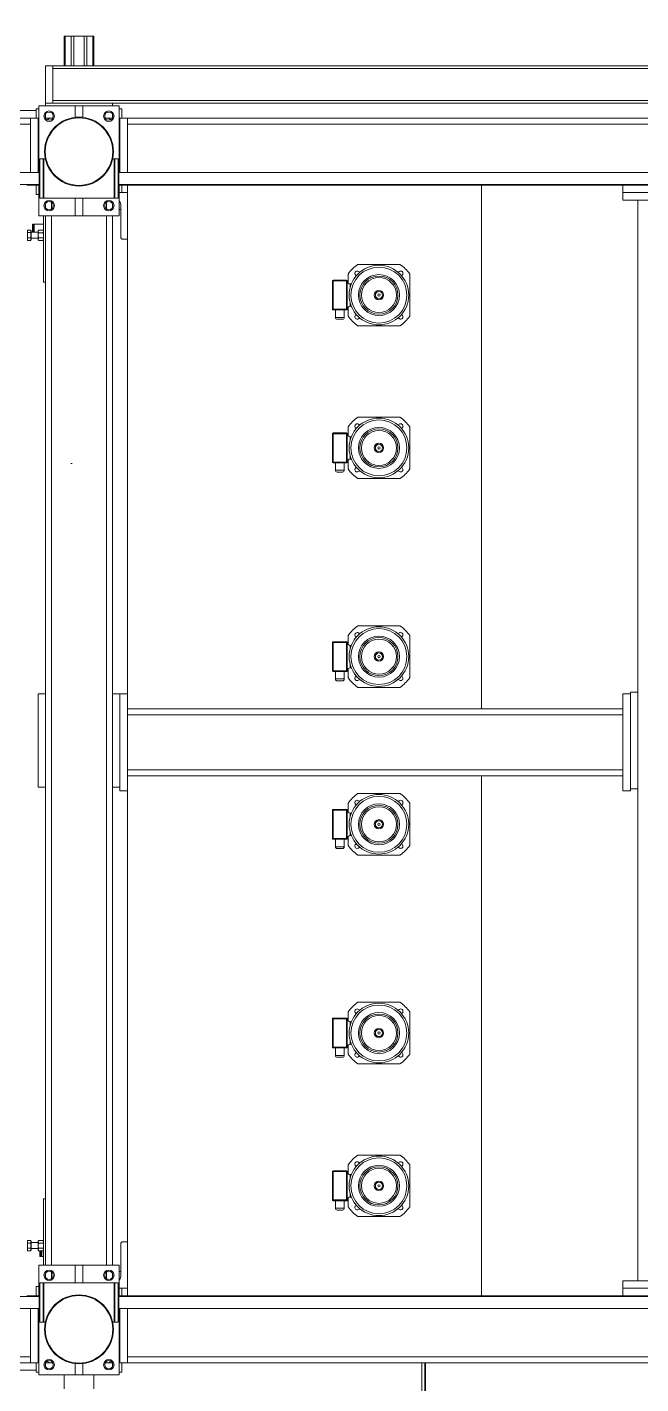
# Model space of a CAD drawing. Header units: centimetres. Extents: x 405464 to 563355, y 50011 to 66875.
# Drawn here: x 509626.3 to 509791.1, y 53513.4 to 53877.5 of the extents above; entities that cross this region are included whole.
import ezdxf

# ---------------------------------------------------------------- set-up
doc = ezdxf.new("R2010")
doc.units = ezdxf.units.CM
doc.linetypes.add('DASHDOT', pattern=[25.4, 12.7, -6.35, 0, -6.35])
doc.layers.get('0').update_dxf_attribs({"lineweight": 9})
for name, color, linetype, lineweight in [('0-KRCN-MİMARİ-220526', 8, 'Continuous', 9), ('A_Aks', 30, 'DASHDOT', 9), ('TF_Mobilya', 142, 'Continuous', 9)]:
    doc.layers.add(name, color=color, linetype=linetype, lineweight=lineweight)

# ---------------------------------------------------------------- blocks, each defined once
blk = doc.blocks.new('a_aks')
at = {"layer": 'A_Aks', "color": 8, "ltscale": 200}
blk.add_line((5280, 5308.05), (5280, -831.11), dxfattribs=at)
blk = doc.blocks.new('mimari_yeni_durum')
at = {"layer": 'A_Aks', "color": 8}
blk.add_blockref('a_aks', (0, 0), dxfattribs=at)
blk = doc.blocks.new('kombine_altyapı')
at = {"color": 8, "linetype": 'Continuous', "lineweight": 15}
for p, q in [((5278.03, 1604.7), (5278.03, 1612.7)), ((5278.26, 1612.7), (5278.03, 1612.7)), ((5279.86, 1612.7), (5278.26, 1612.7)), ((5278.26, 1604.7), (5278.26, 1612.7)), ((5279.86, 1604.7), (5279.86, 1612.7)), ((5280.65, 1612.7), (5279.86, 1612.7)), ((5283.35, 1612.7), (5280.65, 1612.7)), ((5280.65, 1604.7), (5280.65, 1612.7)), ((5284.14, 1612.7), (5283.35, 1612.7)), ((5283.35, 1604.7), (5283.35, 1612.7)), ((5284.14, 1604.7), (5284.14, 1612.7)), ((5285.74, 1612.7), (5284.14, 1612.7)), ((5285.97, 1612.7), (5285.74, 1612.7)), ((5285.74, 1604.7), (5285.74, 1612.7)), ((5285.97, 1604.7), (5285.97, 1612.7)), ((5273, 1594.7), (5273, 1604.7)), ((5273, 1604.7), (5275, 1604.7)), ((5275, 1604.7), (5734, 1604.7)), ((5275, 1594.7), (5275, 1604.7)), ((5275, 1603.98), (5734, 1603.98)), ((5275, 1595.42), (5275, 1603.98)), ((5273, 1593.95), (5273, 1594.7)), ((5291, 1594.7), (5273, 1594.7)), ((5275, 1595.42), (5734, 1595.42)), ((5291, 1594.7), (5718, 1594.7)), ((5291, 1593.95), (5291, 1594.7)), ((5265, 1592.7), (5270.5, 1592.7)), ((5270.5, 1590.7), (5270.5, 1593.2)), ((5270.5, 1593.2), (5271.25, 1593.2)), ((5271.25, 1593.95), (5271.25, 1576.1)), ((5281, 1593.95), (5271.25, 1593.95)), ((5273, 1591.66), (5273, 1590.74)), ((5281, 1593.95), (5283, 1593.95)), ((5281, 1590.9), (5281, 1593.95)), ((5283, 1590.9), (5283, 1593.95)), ((5292.75, 1593.95), (5283, 1593.95)), ((5291, 1591.66), (5291, 1590.74)), ((5292.75, 1576.1), (5292.75, 1593.95)), ((5292.75, 1593.2), (5293.5, 1593.2)), ((5293.5, 1593.2), (5293.5, 1590.7)), ((5013, 1590.7), (5269, 1590.7)), ((5013, 1589.1), (5269, 1589.1)), ((5271, 1590.7), (5269, 1590.7)), ((5269, 1590.7), (5269, 1576.1)), ((5271, 1590.7), (5271, 1576.1)), ((5271, 1590.7), (5271.25, 1590.7)), ((5274.6, 1590.7), (5273.02, 1590.7)), ((5274.98, 1590.7), (5274.6, 1590.7)), ((5289.4, 1590.7), (5289.02, 1590.7)), ((5290.98, 1590.7), (5289.4, 1590.7)), ((5293, 1590.7), (5292.75, 1590.7)), ((5293, 1590.7), (5295, 1590.7)), ((5293, 1590.7), (5293, 1576.1)), ((5295, 1590.7), (5507.7, 1590.7)), ((5295, 1590.7), (5295, 1576.1)), ((5295, 1589.1), (5507.7, 1589.1)), ((5271.45, 1579.8), (5271.35, 1579.7)), ((5271.35, 1569.3), (5271.35, 1579.7)), ((5272.4, 1579.8), (5271.45, 1579.8)), ((5271.45, 1579.8), (5271.45, 1569.2)), ((5272.6, 1579.8), (5272.4, 1579.6)), ((5272.4, 1569.2), (5272.4, 1579.8)), ((5272.95, 1579.8), (5272.6, 1579.8)), ((5272.6, 1579.8), (5272.6, 1569.2)), ((5291.4, 1579.8), (5291.05, 1579.8)), ((5291.6, 1579.6), (5291.4, 1579.8)), ((5291.4, 1569.2), (5291.4, 1579.8)), ((5292.55, 1579.8), (5291.6, 1579.8)), ((5291.6, 1569.2), (5291.6, 1579.8)), ((5292.65, 1579.7), (5292.55, 1579.8)), ((5292.55, 1569.2), (5292.55, 1579.8)), ((5292.65, 1579.7), (5292.65, 1569.3)), ((5271.35, 1576.1), (5233.9, 1576.1)), ((5233.9, 1572.9), (5271.35, 1572.9)), ((5268, 1572.7), (5269, 1572.7)), ((5269, 1572.9), (5269, 1572.7)), ((5271, 1572.7), (5269, 1572.7)), ((5270.5, 1570.2), (5270.5, 1572.7)), ((5271, 1572.9), (5271, 1572.7)), ((5271, 1572.7), (5271.25, 1572.7)), ((5271.25, 1572.9), (5271.25, 1564.45)), ((5481.7, 1576.1), (5292.65, 1576.1)), ((5292.65, 1572.9), (5481.7, 1572.9)), ((5292.75, 1564.45), (5292.75, 1572.9)), ((5293, 1572.7), (5292.75, 1572.7)), ((5293, 1572.9), (5293, 1572.7)), ((5293, 1572.7), (5295, 1572.7)), ((5293.5, 1572.7), (5293.5, 1570.7)), ((5295, 1572.9), (5295, 1572.7)), ((5295, 1572.7), (5428, 1572.7)), ((5295, 1570.7), (5295, 1572.7)), ((5390, 1572.7), (5390, 1432.2)), ((5428, 1572.7), (5454, 1572.7)), ((5428, 1570.7), (5428, 1572.7)), ((5271.25, 1570.2), (5270.5, 1570.2)), ((5271.35, 1569.3), (5271.45, 1569.2)), ((5271.45, 1569.2), (5272.4, 1569.2)), ((5272.4, 1569.4), (5272.6, 1569.2)), ((5272.6, 1569.2), (5281, 1569.2)), ((5283, 1569.2), (5281, 1569.2)), ((5281, 1564.45), (5281, 1569.2)), ((5283, 1569.2), (5291.4, 1569.2)), ((5283, 1564.45), (5283, 1569.2)), ((5291.4, 1569.2), (5291.6, 1569.4)), ((5291.6, 1569.2), (5292.55, 1569.2)), ((5292.55, 1569.2), (5292.65, 1569.3)), ((5292.75, 1570.7), (5295, 1570.7)), ((5295, 1570.7), (5295, 1558.2)), ((5428, 1570.7), (5454, 1570.7)), ((5428, 1570.7), (5428, 1568.7)), ((5273, 1567.66), (5273, 1566.74)), ((5274.6, 1568.12), (5274.6, 1566.28)), ((5289.4, 1568.12), (5289.4, 1566.28)), ((5291, 1567.66), (5291, 1566.74)), ((5292.75, 1566.2), (5293.2, 1566.2)), ((5293.2, 1558.8), (5293.2, 1567.5)), ((5428, 1568.7), (5454, 1568.7)), ((5432, 1568.7), (5432, 1436.7)), ((5269.55, 1562.2), (5269.5, 1562.15)), ((5269.5, 1562.15), (5269.5, 1560.05)), ((5269.83, 1562.2), (5269.55, 1562.2)), ((5269.55, 1562.2), (5269.55, 1560.05)), ((5269.83, 1562.2), (5269.83, 1560.05)), ((5270, 1562.1), (5269.83, 1562.1)), ((5272.5, 1562.2), (5270, 1562.2)), ((5270, 1562.2), (5270, 1560.05)), ((5271.25, 1564.45), (5281, 1564.45)), ((5272.5, 1564.45), (5272.5, 1546.7)), ((5273, 1564.45), (5273, 1282.95)), ((5274.6, 1564.45), (5274.6, 1282.95)), ((5281, 1564.45), (5283, 1564.45)), ((5283, 1564.45), (5292.75, 1564.45)), ((5289.4, 1564.45), (5289.4, 1282.95)), ((5291, 1564.45), (5291, 1436.2)), ((5268.22, 1560.61), (5268.16, 1560.43)), ((5268.16, 1560.43), (5268.16, 1560.28)), ((5268.16, 1560.28), (5268.16, 1559.27)), ((5268.16, 1558.23), (5268.16, 1559.27)), ((5268.16, 1558.23), (5268.16, 1558.07)), ((5269.1, 1560.62), (5268.22, 1560.62)), ((5269.1, 1559.95), (5268.22, 1559.95)), ((5269.1, 1558.58), (5268.22, 1558.58)), ((5269.1, 1560.62), (5269.1, 1560.39)), ((5269.18, 1560.37), (5269.1, 1560.45)), ((5269.1, 1560.17), (5269.1, 1559.95)), ((5269.1, 1559.95), (5269.1, 1559.49)), ((5269.1, 1559.04), (5269.1, 1558.58)), ((5269.1, 1558.58), (5269.1, 1558.35)), ((5269.1, 1558.05), (5269.18, 1558.13)), ((5269.1, 1558.12), (5269.1, 1557.88)), ((5269.18, 1558.28), (5269.18, 1560.37)), ((5271.02, 1560.05), (5269.18, 1560.05)), ((5269.18, 1558.45), (5271.02, 1558.45)), ((5269.18, 1558.13), (5269.18, 1558.28)), ((5271.15, 1560.64), (5271.02, 1560.41)), ((5271.02, 1560.41), (5271.02, 1558.09)), ((5271.02, 1558.09), (5271.15, 1557.86)), ((5272.37, 1560.64), (5271.15, 1560.64)), ((5272.37, 1559.94), (5271.15, 1559.94)), ((5272.37, 1558.56), (5271.15, 1558.56)), ((5272.5, 1560.41), (5272.37, 1560.64)), ((5272.37, 1557.86), (5272.5, 1558.09)), ((5295, 1558.2), (5293.8, 1558.2)), ((5295, 1436.2), (5295, 1558.2)), ((5268.16, 1558.07), (5268.22, 1557.89)), ((5268.22, 1557.89), (5268.22, 1557.88)), ((5269.1, 1557.88), (5268.22, 1557.88)), ((5272.37, 1557.86), (5271.15, 1557.86)), ((5356.85, 1551.45), (5368.15, 1551.45)), ((5350.2, 1547), (5350.2, 1547.2)), ((5350.2, 1547.2), (5353.8, 1547.2)), ((5353.8, 1547), (5353.8, 1547.2)), ((5354.25, 1546.42), (5354.25, 1548.85)), ((5370.75, 1548.85), (5370.75, 1537.55)), ((5272.5, 1546.7), (5273, 1546.7)), ((5350, 1539.4), (5350, 1547)), ((5350, 1547), (5350.2, 1547)), ((5353.8, 1547), (5350.2, 1547)), ((5350.2, 1547), (5350.2, 1539.4)), ((5353.8, 1547), (5354, 1547)), ((5353.8, 1539.4), (5353.8, 1547)), ((5354, 1539.4), (5354, 1547)), ((5355.08, 1546.2), (5354.8, 1546.2)), ((5354.8, 1546.2), (5354.8, 1545.37)), ((5354.25, 1537.55), (5354.25, 1539.98)), ((5354.8, 1541.03), (5354.8, 1540.2)), ((5355.08, 1540.2), (5354.8, 1540.2)), ((5350.2, 1539.4), (5350, 1539.4)), ((5350.2, 1539.4), (5353.8, 1539.4)), ((5350.2, 1539.2), (5350.2, 1539.4)), ((5353.8, 1539.2), (5350.2, 1539.2)), ((5350.8, 1539.2), (5350.8, 1537.2)), ((5350.8, 1537.2), (5353.2, 1537.2)), ((5352.7, 1536.7), (5351.3, 1536.7)), ((5353.2, 1537.2), (5353.2, 1539.2)), ((5354, 1539.4), (5353.8, 1539.4)), ((5353.8, 1539.2), (5353.8, 1539.4)), ((5368.15, 1534.95), (5356.85, 1534.95)), ((5354.25, 1505.42), (5354.25, 1507.85)), ((5356.85, 1510.45), (5368.15, 1510.45)), ((5370.75, 1507.85), (5370.75, 1496.55)), ((5350, 1498.4), (5350, 1506)), ((5350, 1506), (5350.2, 1506)), ((5350.2, 1506), (5350.2, 1506.2)), ((5350.2, 1506.2), (5353.8, 1506.2)), ((5350.2, 1506), (5350.2, 1498.4)), ((5353.8, 1506), (5350.2, 1506)), ((5353.8, 1506), (5353.8, 1506.2)), ((5353.8, 1498.4), (5353.8, 1506)), ((5353.8, 1506), (5354, 1506)), ((5354, 1498.4), (5354, 1506)), ((5355.08, 1505.2), (5354.8, 1505.2)), ((5354.8, 1505.2), (5354.8, 1504.37)), ((5354.8, 1500.03), (5354.8, 1499.2)), ((5350.2, 1498.4), (5350, 1498.4)), ((5350.2, 1498.2), (5350.2, 1498.4)), ((5350.2, 1498.4), (5353.8, 1498.4)), ((5353.8, 1498.2), (5350.2, 1498.2)), ((5350.8, 1498.2), (5350.8, 1496.2)), ((5350.8, 1496.2), (5353.2, 1496.2)), ((5353.2, 1496.2), (5353.2, 1498.2)), ((5353.8, 1498.2), (5353.8, 1498.4)), ((5354, 1498.4), (5353.8, 1498.4)), ((5354.25, 1496.55), (5354.25, 1498.98)), ((5355.08, 1499.2), (5354.8, 1499.2)), ((5352.7, 1495.7), (5351.3, 1495.7)), ((5368.15, 1493.95), (5356.85, 1493.95)), ((5356.85, 1454.45), (5368.15, 1454.45)), ((5350, 1450), (5350.2, 1450)), ((5350, 1442.4), (5350, 1450)), ((5350.2, 1450), (5350.2, 1450.2)), ((5350.2, 1450.2), (5353.8, 1450.2)), ((5353.8, 1450), (5350.2, 1450)), ((5350.2, 1450), (5350.2, 1442.4)), ((5353.8, 1450), (5353.8, 1450.2)), ((5353.8, 1442.4), (5353.8, 1450)), ((5353.8, 1450), (5354, 1450)), ((5354, 1442.4), (5354, 1450)), ((5354.25, 1449.42), (5354.25, 1451.85)), ((5355.08, 1449.2), (5354.8, 1449.2)), ((5354.8, 1449.2), (5354.8, 1448.37)), ((5370.75, 1451.85), (5370.75, 1440.55)), ((5350.2, 1442.4), (5350, 1442.4)), ((5350.2, 1442.4), (5353.8, 1442.4)), ((5350.2, 1442.2), (5350.2, 1442.4)), ((5353.8, 1442.2), (5350.2, 1442.2)), ((5350.8, 1442.2), (5350.8, 1440.2)), ((5353.2, 1440.2), (5353.2, 1442.2)), ((5354, 1442.4), (5353.8, 1442.4)), ((5353.8, 1442.2), (5353.8, 1442.4)), ((5354.25, 1440.55), (5354.25, 1442.98)), ((5354.8, 1444.03), (5354.8, 1443.2)), ((5355.08, 1443.2), (5354.8, 1443.2)), ((5350.8, 1440.2), (5353.2, 1440.2)), ((5352.7, 1439.7), (5351.3, 1439.7)), ((5368.15, 1437.95), (5356.85, 1437.95)), ((5271, 1411.2), (5271, 1436.2)), ((5271, 1436.2), (5273, 1436.2)), ((5293, 1436.2), (5291, 1436.2)), ((5291, 1436.2), (5291, 1411.2)), ((5293, 1436.2), (5295, 1436.2)), ((5293, 1410.2), (5293, 1436.2)), ((5293, 1436.2), (5293, 1411.2)), ((5295, 1410.2), (5295, 1436.2)), ((5430, 1436.2), (5428, 1436.2)), ((5428, 1436.2), (5428, 1410.2)), ((5430, 1436.7), (5432, 1436.7)), ((5430, 1410.7), (5430, 1436.7)), ((5430, 1436.2), (5430, 1410.2)), ((5432, 1410.7), (5432, 1436.7)), ((5428, 1432.2), (5295, 1432.2)), ((5428, 1430.6), (5295, 1430.6)), ((5295, 1430.6), (5295, 1415.8)), ((5428, 1430.6), (5428, 1415.8)), ((5428, 1415.8), (5295, 1415.8)), ((5428, 1414.2), (5295, 1414.2)), ((5390, 1414.2), (5390, 1274.7)), ((5271, 1411.2), (5273, 1411.2)), ((5291, 1411.2), (5291, 1282.95)), ((5293, 1411.2), (5291, 1411.2)), ((5293, 1410.2), (5295, 1410.2)), ((5295, 1289.2), (5295, 1410.2)), ((5356.85, 1409.45), (5368.15, 1409.45)), ((5430, 1410.2), (5428, 1410.2)), ((5430, 1410.7), (5432, 1410.7)), ((5432, 1410.7), (5432, 1278.7)), ((5350.2, 1405), (5350.2, 1405.2)), ((5350.2, 1405.2), (5353.8, 1405.2)), ((5353.8, 1405), (5353.8, 1405.2)), ((5354.25, 1404.42), (5354.25, 1406.85)), ((5370.75, 1406.85), (5370.75, 1395.55)), ((5350, 1405), (5350.2, 1405)), ((5350, 1397.4), (5350, 1405)), ((5350.2, 1405), (5350.2, 1397.4)), ((5353.8, 1405), (5350.2, 1405)), ((5353.8, 1397.4), (5353.8, 1405)), ((5353.8, 1405), (5354, 1405)), ((5354, 1397.4), (5354, 1405)), ((5355.08, 1404.2), (5354.8, 1404.2)), ((5354.8, 1404.2), (5354.8, 1403.37)), ((5354.25, 1395.55), (5354.25, 1397.98)), ((5354.8, 1399.03), (5354.8, 1398.2)), ((5355.08, 1398.2), (5354.8, 1398.2)), ((5350.2, 1397.4), (5350, 1397.4)), ((5350.2, 1397.2), (5350.2, 1397.4)), ((5350.2, 1397.4), (5353.8, 1397.4)), ((5353.8, 1397.2), (5350.2, 1397.2)), ((5350.8, 1397.2), (5350.8, 1395.2)), ((5350.8, 1395.2), (5353.2, 1395.2)), ((5352.7, 1394.7), (5351.3, 1394.7)), ((5353.2, 1395.2), (5353.2, 1397.2)), ((5354, 1397.4), (5353.8, 1397.4)), ((5353.8, 1397.2), (5353.8, 1397.4)), ((5368.15, 1392.95), (5356.85, 1392.95)), ((5354.25, 1348.42), (5354.25, 1350.85)), ((5356.85, 1353.45), (5368.15, 1353.45)), ((5370.75, 1350.85), (5370.75, 1339.55)), ((5350, 1349), (5350.2, 1349)), ((5350, 1341.4), (5350, 1349)), ((5350.2, 1349), (5350.2, 1349.2)), ((5350.2, 1349.2), (5353.8, 1349.2)), ((5353.8, 1349), (5350.2, 1349)), ((5350.2, 1349), (5350.2, 1341.4)), ((5353.8, 1349), (5353.8, 1349.2)), ((5353.8, 1341.4), (5353.8, 1349)), ((5353.8, 1349), (5354, 1349)), ((5354, 1341.4), (5354, 1349)), ((5355.08, 1348.2), (5354.8, 1348.2)), ((5354.8, 1348.2), (5354.8, 1347.37)), ((5350.2, 1341.4), (5350, 1341.4)), ((5350.2, 1341.2), (5350.2, 1341.4)), ((5350.2, 1341.4), (5353.8, 1341.4)), ((5353.8, 1341.2), (5350.2, 1341.2)), ((5350.8, 1341.2), (5350.8, 1339.2)), ((5353.2, 1339.2), (5353.2, 1341.2)), ((5353.8, 1341.2), (5353.8, 1341.4)), ((5354, 1341.4), (5353.8, 1341.4)), ((5354.25, 1339.55), (5354.25, 1341.98)), ((5354.8, 1343.03), (5354.8, 1342.2)), ((5355.08, 1342.2), (5354.8, 1342.2)), ((5350.8, 1339.2), (5353.2, 1339.2)), ((5352.7, 1338.7), (5351.3, 1338.7)), ((5368.15, 1336.95), (5356.85, 1336.95)), ((5356.85, 1312.45), (5368.15, 1312.45)), ((5350, 1300.4), (5350, 1308)), ((5350, 1308), (5350.2, 1308)), ((5350.2, 1308), (5350.2, 1308.2)), ((5350.2, 1308.2), (5353.8, 1308.2)), ((5353.8, 1308), (5350.2, 1308)), ((5350.2, 1308), (5350.2, 1300.4)), ((5353.8, 1308), (5353.8, 1308.2)), ((5353.8, 1300.4), (5353.8, 1308)), ((5353.8, 1308), (5354, 1308)), ((5354, 1300.4), (5354, 1308)), ((5354.25, 1307.42), (5354.25, 1309.85)), ((5355.08, 1307.2), (5354.8, 1307.2)), ((5354.8, 1307.2), (5354.8, 1306.37)), ((5370.75, 1309.85), (5370.75, 1298.55)), ((5272.5, 1300.7), (5272.5, 1282.95)), ((5273, 1300.7), (5272.5, 1300.7)), ((5350.2, 1300.4), (5350, 1300.4)), ((5350.2, 1300.4), (5353.8, 1300.4)), ((5350.2, 1300.2), (5350.2, 1300.4)), ((5353.8, 1300.2), (5350.2, 1300.2)), ((5350.8, 1300.2), (5350.8, 1298.2)), ((5353.2, 1298.2), (5353.2, 1300.2)), ((5353.8, 1300.2), (5353.8, 1300.4)), ((5354, 1300.4), (5353.8, 1300.4)), ((5354.25, 1298.55), (5354.25, 1300.98)), ((5354.8, 1302.03), (5354.8, 1301.2)), ((5355.08, 1301.2), (5354.8, 1301.2)), ((5350.8, 1298.2), (5353.2, 1298.2)), ((5352.7, 1297.7), (5351.3, 1297.7)), ((5368.15, 1295.95), (5356.85, 1295.95)), ((5268.22, 1289.51), (5268.16, 1289.33)), ((5268.16, 1289.33), (5268.16, 1289.17)), ((5268.16, 1289.17), (5268.16, 1288.13)), ((5269.1, 1289.52), (5268.22, 1289.52)), ((5268.22, 1289.52), (5268.22, 1289.51)), ((5269.1, 1288.82), (5268.22, 1288.82)), ((5269.1, 1289.52), (5269.1, 1289.28)), ((5269.18, 1289.27), (5269.1, 1289.35)), ((5269.1, 1289.05), (5269.1, 1288.82)), ((5269.1, 1288.82), (5269.1, 1288.36)), ((5269.18, 1289.27), (5269.18, 1287.03)), ((5271.02, 1288.95), (5269.18, 1288.95)), ((5271.15, 1289.54), (5271.02, 1289.31)), ((5271.02, 1286.99), (5271.02, 1289.31)), ((5271.15, 1289.54), (5272.37, 1289.54)), ((5271.15, 1288.84), (5272.37, 1288.84)), ((5272.5, 1289.31), (5272.37, 1289.54)), ((5295, 1289.2), (5293.8, 1289.2)), ((5295, 1276.7), (5295, 1289.2)), ((5268.16, 1288.13), (5268.16, 1287.12)), ((5268.16, 1286.97), (5268.16, 1287.12)), ((5268.16, 1286.97), (5268.22, 1286.79)), ((5269.1, 1287.45), (5268.22, 1287.45)), ((5269.1, 1286.78), (5268.22, 1286.78)), ((5269.1, 1287.91), (5269.1, 1287.45)), ((5269.1, 1287.45), (5269.1, 1287.23)), ((5269.1, 1286.95), (5269.18, 1287.03)), ((5269.1, 1287.01), (5269.1, 1286.78)), ((5269.18, 1287.35), (5271.02, 1287.35)), ((5271.02, 1286.99), (5271.15, 1286.76)), ((5271.15, 1287.46), (5272.37, 1287.46)), ((5271.15, 1286.76), (5272.37, 1286.76)), ((5271.5, 1285.25), (5271.5, 1286.76)), ((5271.5, 1285.25), (5271.55, 1285.2)), ((5271.55, 1285.2), (5271.55, 1286.76)), ((5271.55, 1285.2), (5271.83, 1285.2)), ((5271.83, 1285.2), (5271.83, 1286.76)), ((5271.83, 1285.3), (5272, 1285.3)), ((5272, 1285.2), (5272, 1286.76)), ((5272, 1285.2), (5272.5, 1285.2)), ((5272.37, 1286.76), (5272.5, 1286.99)), ((5293.2, 1288.6), (5293.2, 1279.9)), ((5271.25, 1282.95), (5271.25, 1274.5)), ((5281, 1282.95), (5271.25, 1282.95)), ((5283, 1282.95), (5281, 1282.95)), ((5281, 1282.95), (5281, 1278.2)), ((5283, 1282.95), (5283, 1278.2)), ((5292.75, 1282.95), (5283, 1282.95)), ((5292.75, 1274.5), (5292.75, 1282.95)), ((5271.45, 1278.2), (5271.35, 1278.1)), ((5271.35, 1267.7), (5271.35, 1278.1)), ((5272.4, 1278.2), (5271.45, 1278.2)), ((5271.45, 1278.2), (5271.45, 1267.6)), ((5272.6, 1278.2), (5272.4, 1278)), ((5272.4, 1278.2), (5272.4, 1267.6)), ((5281, 1278.2), (5272.6, 1278.2)), ((5272.6, 1278.2), (5272.6, 1267.6)), ((5273, 1280.66), (5273, 1279.74)), ((5274.6, 1281.12), (5274.6, 1279.28)), ((5281, 1278.2), (5283, 1278.2)), ((5291.4, 1278.2), (5283, 1278.2)), ((5289.4, 1281.12), (5289.4, 1279.28)), ((5291, 1280.66), (5291, 1279.74)), ((5291.6, 1278), (5291.4, 1278.2)), ((5291.4, 1267.6), (5291.4, 1278.2)), ((5292.55, 1278.2), (5291.6, 1278.2)), ((5291.6, 1278.2), (5291.6, 1267.6)), ((5292.65, 1278.1), (5292.55, 1278.2)), ((5292.55, 1267.6), (5292.55, 1278.2)), ((5292.65, 1278.1), (5292.65, 1267.7)), ((5292.75, 1281.2), (5293.2, 1281.2)), ((5428, 1276.7), (5428, 1278.7)), ((5454, 1278.7), (5428, 1278.7)), ((5271.35, 1274.5), (5233.9, 1274.5)), ((5268, 1274.7), (5269, 1274.7)), ((5269, 1274.7), (5269, 1274.5)), ((5271, 1274.7), (5269, 1274.7)), ((5270.5, 1274.7), (5270.5, 1277.2)), ((5270.5, 1277.2), (5271.25, 1277.2)), ((5271, 1274.7), (5271, 1274.5)), ((5271, 1274.7), (5271.25, 1274.7)), ((5481.7, 1274.5), (5292.65, 1274.5)), ((5292.75, 1276.7), (5295, 1276.7)), ((5293, 1274.7), (5292.75, 1274.7)), ((5293, 1274.5), (5293, 1274.7)), ((5293, 1274.7), (5295, 1274.7)), ((5293.5, 1276.7), (5293.5, 1274.7)), ((5295, 1274.7), (5295, 1276.7)), ((5295, 1274.7), (5428, 1274.7)), ((5295, 1274.5), (5295, 1274.7)), ((5454, 1276.7), (5428, 1276.7)), ((5428, 1276.7), (5428, 1274.7)), ((5428, 1274.7), (5454, 1274.7)), ((5233.9, 1271.3), (5271.35, 1271.3)), ((5269, 1271.3), (5269, 1256.7)), ((5271, 1271.3), (5271, 1256.7)), ((5271.25, 1271.3), (5271.25, 1253.45)), ((5292.65, 1271.3), (5481.7, 1271.3)), ((5292.75, 1253.45), (5292.75, 1271.3)), ((5293, 1256.7), (5293, 1271.3)), ((5295, 1256.7), (5295, 1271.3)), ((5271.35, 1267.7), (5271.45, 1267.6)), ((5271.45, 1267.6), (5272.4, 1267.6)), ((5272.4, 1267.8), (5272.6, 1267.6)), ((5272.6, 1267.6), (5272.95, 1267.6)), ((5291.05, 1267.6), (5291.4, 1267.6)), ((5291.4, 1267.6), (5291.6, 1267.8)), ((5291.6, 1267.6), (5292.55, 1267.6)), ((5292.55, 1267.6), (5292.65, 1267.7)), ((5013, 1258.3), (5269, 1258.3)), ((5013, 1256.7), (5269, 1256.7)), ((5271, 1256.7), (5269, 1256.7)), ((5270.5, 1254.2), (5270.5, 1256.7)), ((5271, 1256.7), (5271.25, 1256.7)), ((5273, 1255.74), (5273, 1256.66)), ((5273.02, 1256.7), (5274.6, 1256.7)), ((5274.6, 1256.7), (5274.98, 1256.7)), ((5281, 1256.5), (5281, 1253.45)), ((5283, 1256.5), (5283, 1253.45)), ((5289.02, 1256.7), (5289.4, 1256.7)), ((5289.4, 1256.7), (5290.98, 1256.7)), ((5291, 1255.74), (5291, 1256.66)), ((5293, 1256.7), (5292.75, 1256.7)), ((5293, 1256.7), (5295, 1256.7)), ((5293.5, 1256.7), (5293.5, 1254.2)), ((5295, 1258.3), (5507.7, 1258.3)), ((5295, 1256.7), (5507.7, 1256.7)), ((5374, 1256.7), (5374, 1246.7)), ((5374.8, 1256.7), (5374.8, 1243.5)), ((5375, 1243.7), (5375, 1256.7)), ((5265, 1254.7), (5270.5, 1254.7)), ((5271.25, 1254.2), (5270.5, 1254.2)), ((5271.25, 1253.45), (5281, 1253.45)), ((5278, 1253.45), (5278, 1249.7)), ((5283, 1253.45), (5281, 1253.45)), ((5283, 1253.45), (5292.75, 1253.45)), ((5286, 1249.7), (5286, 1253.45)), ((5293.5, 1254.2), (5292.75, 1254.2))]:
    blk.add_line(p, q, dxfattribs=at)
for centre, radius in [((5274, 1591.2), 1.4), ((5282, 1581.7), 9.25), ((5274, 1591.2), 1.1), ((5290, 1591.2), 1.4), ((5290, 1591.2), 1.1), ((5282, 1581.7), 9.05), ((5274, 1567.2), 1.4), ((5274, 1567.2), 1.1), ((5290, 1567.2), 1.4), ((5290, 1567.2), 1.1), ((5362.5, 1543.2), 8), ((5362.5, 1543.2), 7.5), ((5362.5, 1543.2), 5.5), ((5362.5, 1543.2), 5.1), ((5362.5, 1543.2), 4.7), ((5362.5, 1543.2), 1.25), ((5362.5, 1543.2), 0.967), ((5362.5, 1543.2), 0.3), ((5362.5, 1502.2), 8), ((5362.5, 1502.2), 7.5), ((5362.5, 1502.2), 5.5), ((5362.5, 1502.2), 5.1), ((5362.5, 1502.2), 4.7), ((5362.5, 1502.2), 1.25), ((5362.5, 1502.2), 0.967), ((5362.5, 1502.2), 0.3), ((5362.5, 1446.2), 8), ((5362.5, 1446.2), 7.5), ((5362.5, 1446.2), 5.5), ((5362.5, 1446.2), 5.1), ((5362.5, 1446.2), 4.7), ((5362.5, 1446.2), 1.25), ((5362.5, 1446.2), 0.967), ((5362.5, 1446.2), 0.3), ((5362.5, 1401.2), 8), ((5362.5, 1401.2), 7.5), ((5362.5, 1401.2), 5.5), ((5362.5, 1401.2), 5.1), ((5362.5, 1401.2), 4.7), ((5362.5, 1401.2), 1.25), ((5362.5, 1401.2), 0.967), ((5362.5, 1401.2), 0.3), ((5362.5, 1345.2), 8), ((5362.5, 1345.2), 7.5), ((5362.5, 1345.2), 5.5), ((5362.5, 1345.2), 5.1), ((5362.5, 1345.2), 4.7), ((5362.5, 1345.2), 1.25), ((5362.5, 1345.2), 0.967), ((5362.5, 1345.2), 0.3), ((5362.5, 1304.2), 8), ((5362.5, 1304.2), 7.5), ((5362.5, 1304.2), 5.5), ((5362.5, 1304.2), 5.1), ((5362.5, 1304.2), 4.7), ((5362.5, 1304.2), 1.25), ((5362.5, 1304.2), 0.967), ((5362.5, 1304.2), 0.3), ((5274, 1280.2), 1.4), ((5290, 1280.2), 1.4), ((5274, 1280.2), 1.1), ((5290, 1280.2), 1.1), ((5282, 1265.7), 9.25), ((5282, 1265.7), 9.05), ((5274, 1256.2), 1.4), ((5274, 1256.2), 1.1), ((5290, 1256.2), 1.4), ((5290, 1256.2), 1.1)]:
    blk.add_circle(centre, radius, dxfattribs=at)
for centre, radius, start, end in [((5274.6, 1589.1), 1.6, 90, 134.8206), ((5289.4, 1589.1), 1.6, 45.1794, 90), ((5291.8, 1567.5), 1.4, 0, 47.2679), ((5293.8, 1558.8), 0.6, 180, 270), ((5362.5, 1543.2), 10, 124.4115, 145.5885), ((5362.5, 1543.2), 10, 34.4115, 55.5885), ((5350.2, 1547), 0.2, 90, 180), ((5353.8, 1547), 0.2, 0, 90), ((5356.67, 1549.03), 0.625, 90, 250.583), ((5356.67, 1549.03), 0.625, 19.417, 90), ((5368.33, 1549.03), 0.625, 90, 160.583), ((5368.33, 1549.03), 0.625, 289.417, 90), ((5354.8, 1547), 0.8, 180, 270), ((5354.8, 1539.4), 0.8, 90, 180), ((5350.2, 1539.4), 0.2, 180, 270), ((5351.3, 1537.2), 0.5, 180, 270), ((5352.7, 1537.2), 0.5, 270, 0), ((5353.8, 1539.4), 0.2, 270, 0), ((5362.5, 1543.2), 10, 214.4115, 235.5885), ((5356.67, 1537.37), 0.625, 109.417, 340.583), ((5368.33, 1537.37), 0.625, 199.417, 70.583), ((5362.5, 1543.2), 10, 304.4115, 325.5885), ((5362.5, 1502.2), 10, 124.4115, 145.5885), ((5356.67, 1508.03), 0.625, 90, 250.583), ((5356.67, 1508.03), 0.625, 19.417, 90), ((5368.33, 1508.03), 0.625, 90, 160.583), ((5362.5, 1502.2), 10, 34.4115, 55.5885), ((5368.33, 1508.03), 0.625, 289.417, 90), ((5350.2, 1506), 0.2, 90, 180), ((5353.8, 1506), 0.2, 0, 90), ((5354.8, 1506), 0.8, 180, 270), ((5350.2, 1498.4), 0.2, 180, 270), ((5351.3, 1496.2), 0.5, 180, 270), ((5352.7, 1496.2), 0.5, 270, 0), ((5353.8, 1498.4), 0.2, 270, 0), ((5354.8, 1498.4), 0.8, 90, 180), ((5362.5, 1502.2), 10, 214.4115, 235.5885), ((5356.67, 1496.37), 0.625, 109.417, 340.583), ((5368.33, 1496.37), 0.625, 199.417, 70.583), ((5362.5, 1502.2), 10, 304.4115, 325.5885), ((5362.5, 1446.2), 10, 124.4115, 145.5885), ((5356.67, 1452.03), 0.625, 90, 250.583), ((5356.67, 1452.03), 0.625, 19.417, 90), ((5368.33, 1452.03), 0.625, 90, 160.583), ((5362.5, 1446.2), 10, 34.4115, 55.5885), ((5368.33, 1452.03), 0.625, 289.417, 90), ((5350.2, 1450), 0.2, 90, 180), ((5353.8, 1450), 0.2, 0, 90), ((5354.8, 1450), 0.8, 180, 270), ((5350.2, 1442.4), 0.2, 180, 270), ((5353.8, 1442.4), 0.2, 270, 0), ((5354.8, 1442.4), 0.8, 90, 180), ((5351.3, 1440.2), 0.5, 180, 270), ((5352.7, 1440.2), 0.5, 270, 0), ((5362.5, 1446.2), 10, 214.4115, 235.5885), ((5356.67, 1440.37), 0.625, 109.417, 340.583), ((5368.33, 1440.37), 0.625, 199.417, 70.583), ((5362.5, 1446.2), 10, 304.4115, 325.5885), ((5362.5, 1401.2), 10, 124.4115, 145.5885), ((5362.5, 1401.2), 10, 34.4115, 55.5885), ((5350.2, 1405), 0.2, 90, 180), ((5353.8, 1405), 0.2, 0, 90), ((5356.67, 1407.03), 0.625, 90, 250.583), ((5356.67, 1407.03), 0.625, 19.417, 90), ((5368.33, 1407.03), 0.625, 90, 160.583), ((5368.33, 1407.03), 0.625, 289.417, 90), ((5354.8, 1405), 0.8, 180, 270), ((5354.8, 1397.4), 0.8, 90, 180), ((5350.2, 1397.4), 0.2, 180, 270), ((5351.3, 1395.2), 0.5, 180, 270), ((5352.7, 1395.2), 0.5, 270, 0), ((5353.8, 1397.4), 0.2, 270, 0), ((5362.5, 1401.2), 10, 214.4115, 235.5885), ((5356.67, 1395.37), 0.625, 109.417, 340.583), ((5368.33, 1395.37), 0.625, 199.417, 70.583), ((5362.5, 1401.2), 10, 304.4115, 325.5885), ((5362.5, 1345.2), 10, 124.4115, 145.5885), ((5356.67, 1351.03), 0.625, 90, 250.583), ((5356.67, 1351.03), 0.625, 19.417, 90), ((5368.33, 1351.03), 0.625, 90, 160.583), ((5362.5, 1345.2), 10, 34.4115, 55.5885), ((5368.33, 1351.03), 0.625, 289.417, 90), ((5350.2, 1349), 0.2, 90, 180), ((5353.8, 1349), 0.2, 0, 90), ((5354.8, 1349), 0.8, 180, 270), ((5350.2, 1341.4), 0.2, 180, 270), ((5353.8, 1341.4), 0.2, 270, 0), ((5354.8, 1341.4), 0.8, 90, 180), ((5356.67, 1339.37), 0.625, 109.417, 340.583), ((5368.33, 1339.37), 0.625, 199.417, 70.583), ((5351.3, 1339.2), 0.5, 180, 270), ((5352.7, 1339.2), 0.5, 270, 0), ((5362.5, 1345.2), 10, 214.4115, 235.5885), ((5362.5, 1345.2), 10, 304.4115, 325.5885), ((5362.5, 1304.2), 10, 124.4115, 145.5885), ((5356.67, 1310.03), 0.625, 90, 250.583), ((5356.67, 1310.03), 0.625, 19.417, 90), ((5368.33, 1310.03), 0.625, 90, 160.583), ((5362.5, 1304.2), 10, 34.4115, 55.5885), ((5368.33, 1310.03), 0.625, 289.417, 90), ((5350.2, 1308), 0.2, 90, 180), ((5353.8, 1308), 0.2, 0, 90), ((5354.8, 1308), 0.8, 180, 270), ((5350.2, 1300.4), 0.2, 180, 270), ((5353.8, 1300.4), 0.2, 270, 0), ((5354.8, 1300.4), 0.8, 90, 180), ((5351.3, 1298.2), 0.5, 180, 270), ((5352.7, 1298.2), 0.5, 270, 0), ((5362.5, 1304.2), 10, 214.4115, 235.5885), ((5356.67, 1298.37), 0.625, 109.417, 340.583), ((5368.33, 1298.37), 0.625, 199.417, 70.583), ((5362.5, 1304.2), 10, 304.4115, 325.5885), ((5293.8, 1288.6), 0.6, 90, 180), ((5291.8, 1279.9), 1.4, 312.7321, 0), ((5274.6, 1258.3), 1.6, 225.1794, 270), ((5289.4, 1258.3), 1.6, 270, 314.8206)]:
    blk.add_arc(centre, radius, start, end, dxfattribs=at)
for points, knots in [([(5268.16, 1560.28), (5268.16, 1560.34), (5268.17, 1560.45), (5268.21, 1560.56), (5268.22, 1560.62)], [0, 0, 0, 0, 0.497797, 1, 1, 1, 1]), ([(5268.22, 1559.95), (5268.21, 1560.01), (5268.17, 1560.12), (5268.16, 1560.23), (5268.16, 1560.28)], [0, 0, 0, 0, 0.498119, 1, 1, 1, 1]), ([(5268.16, 1559.27), (5268.16, 1559.38), (5268.17, 1559.61), (5268.21, 1559.84), (5268.22, 1559.95)], [0, 0, 0, 0, 0.4977634, 1, 1, 1, 1]), ([(5268.22, 1558.58), (5268.21, 1558.7), (5268.17, 1558.92), (5268.16, 1559.15), (5268.16, 1559.27)], [0, 0, 0, 0, 0.4981085, 1, 1, 1, 1]), ([(5268.16, 1558.23), (5268.16, 1558.29), (5268.17, 1558.4), (5268.2, 1558.52), (5268.22, 1558.58), (5268.22, 1558.58)], [0, 0, 0, 0, 0.4844422, 0.9730181, 1, 1, 1, 1]), ([(5268.22, 1557.88), (5268.21, 1557.91), (5268.17, 1558.03), (5268.16, 1558.15), (5268.16, 1558.23)], [0, 0, 0, 0, 0.2530516, 1, 1, 1, 1]), ([(5269.1, 1560.39), (5269.11, 1560.33), (5269.13, 1560.26), (5269.1, 1560.19), (5269.1, 1560.17)], [0, 0, 0, 0, 0.793623, 1, 1, 1, 1]), ([(5269.1, 1559.49), (5269.11, 1559.37), (5269.13, 1559.22), (5269.1, 1559.07), (5269.1, 1559.04)], [0, 0, 0, 0, 0.793637, 1, 1, 1, 1]), ([(5269.1, 1558.35), (5269.1, 1558.34), (5269.12, 1558.28), (5269.12, 1558.2), (5269.1, 1558.13), (5269.1, 1558.12)], [0, 0, 0, 0, 0.082495, 0.870327, 1, 1, 1, 1]), ([(5271.15, 1559.94), (5271.12, 1560), (5271.06, 1560.12), (5271.03, 1560.31), (5271.07, 1560.48), (5271.12, 1560.58), (5271.15, 1560.64)], [0, 0, 0, 0, 0.264604, 0.5349536, 0.765342, 1, 1, 1, 1]), ([(5271.15, 1558.56), (5271.11, 1558.72), (5271.04, 1559), (5271.04, 1559.41), (5271.09, 1559.71), (5271.13, 1559.88), (5271.15, 1559.94)], [0, 0, 0, 0, 0.36427, 0.613566, 0.869573, 1, 1, 1, 1]), ([(5271.15, 1557.86), (5271.12, 1557.92), (5271.06, 1558.05), (5271.03, 1558.23), (5271.07, 1558.4), (5271.12, 1558.5), (5271.15, 1558.56)], [0, 0, 0, 0, 0.264611, 0.534954, 0.765342, 1, 1, 1, 1]), ([(5272.37, 1560.64), (5272.4, 1560.58), (5272.46, 1560.45), (5272.49, 1560.27), (5272.45, 1560.1), (5272.4, 1560), (5272.37, 1559.94)], [0, 0, 0, 0, 0.264611, 0.534953, 0.76535, 1, 1, 1, 1]), ([(5272.37, 1559.94), (5272.39, 1559.88), (5272.43, 1559.71), (5272.48, 1559.42), (5272.48, 1559.01), (5272.41, 1558.72), (5272.37, 1558.56)], [0, 0, 0, 0, 0.1304287, 0.3800215, 0.6357289, 1, 1, 1, 1]), ([(5272.37, 1558.56), (5272.4, 1558.5), (5272.46, 1558.38), (5272.49, 1558.2), (5272.45, 1558.02), (5272.4, 1557.92), (5272.37, 1557.86)], [0, 0, 0, 0, 0.264604, 0.534954, 0.76535, 1, 1, 1, 1]), ([(5268.16, 1289.17), (5268.16, 1289.25), (5268.17, 1289.37), (5268.21, 1289.49), (5268.22, 1289.52)], [0, 0, 0, 0, 0.746936, 1, 1, 1, 1]), ([(5268.22, 1288.82), (5268.22, 1288.82), (5268.2, 1288.88), (5268.17, 1289), (5268.16, 1289.11), (5268.16, 1289.17)], [0, 0, 0, 0, 0.026979, 0.511723, 1, 1, 1, 1]), ([(5268.16, 1288.13), (5268.16, 1288.25), (5268.17, 1288.48), (5268.21, 1288.7), (5268.22, 1288.82)], [0, 0, 0, 0, 0.497781, 1, 1, 1, 1]), ([(5269.1, 1289.28), (5269.1, 1289.27), (5269.12, 1289.2), (5269.12, 1289.12), (5269.1, 1289.06), (5269.1, 1289.05)], [0, 0, 0, 0, 0.129673, 0.917516, 1, 1, 1, 1]), ([(5271.15, 1288.84), (5271.12, 1288.9), (5271.06, 1289.02), (5271.03, 1289.21), (5271.07, 1289.38), (5271.12, 1289.48), (5271.15, 1289.54)], [0, 0, 0, 0, 0.2646025, 0.5349523, 0.7653471, 1, 1, 1, 1]), ([(5271.15, 1287.46), (5271.13, 1287.52), (5271.09, 1287.69), (5271.04, 1287.98), (5271.04, 1288.39), (5271.11, 1288.68), (5271.15, 1288.84)], [0, 0, 0, 0, 0.13043, 0.380025, 0.635721, 1, 1, 1, 1]), ([(5272.37, 1289.54), (5272.4, 1289.48), (5272.46, 1289.35), (5272.49, 1289.17), (5272.45, 1289), (5272.4, 1288.9), (5272.37, 1288.84)], [0, 0, 0, 0, 0.26461, 0.534952, 0.765347, 1, 1, 1, 1]), ([(5272.37, 1288.84), (5272.41, 1288.68), (5272.48, 1288.4), (5272.48, 1287.99), (5272.43, 1287.69), (5272.39, 1287.52), (5272.37, 1287.46)], [0, 0, 0, 0, 0.3642769, 0.6135629, 0.8695698, 1, 1, 1, 1]), ([(5268.22, 1287.45), (5268.21, 1287.56), (5268.17, 1287.79), (5268.16, 1288.02), (5268.16, 1288.13)], [0, 0, 0, 0, 0.4981116, 1, 1, 1, 1]), ([(5268.16, 1287.12), (5268.16, 1287.17), (5268.17, 1287.28), (5268.21, 1287.4), (5268.22, 1287.45)], [0, 0, 0, 0, 0.49778, 1, 1, 1, 1]), ([(5268.22, 1286.78), (5268.21, 1286.84), (5268.17, 1286.95), (5268.16, 1287.06), (5268.16, 1287.12)], [0, 0, 0, 0, 0.498117, 1, 1, 1, 1]), ([(5269.1, 1288.36), (5269.11, 1288.24), (5269.13, 1288.09), (5269.1, 1287.94), (5269.1, 1287.91)], [0, 0, 0, 0, 0.793644, 1, 1, 1, 1]), ([(5269.1, 1287.23), (5269.11, 1287.17), (5269.13, 1287.1), (5269.1, 1287.02), (5269.1, 1287.01)], [0, 0, 0, 0, 0.793635, 1, 1, 1, 1]), ([(5271.15, 1286.76), (5271.12, 1286.82), (5271.06, 1286.95), (5271.03, 1287.13), (5271.07, 1287.3), (5271.12, 1287.4), (5271.15, 1287.46)], [0, 0, 0, 0, 0.26461, 0.534952, 0.765347, 1, 1, 1, 1]), ([(5272.37, 1287.46), (5272.4, 1287.4), (5272.46, 1287.28), (5272.49, 1287.1), (5272.45, 1286.92), (5272.4, 1286.82), (5272.37, 1286.76)], [0, 0, 0, 0, 0.264603, 0.534953, 0.765347, 1, 1, 1, 1])]:
    blk.add_open_spline(points, degree=3, knots=knots, dxfattribs=at)
blk = doc.blocks.new('A$C9e52caec')
at = {"color": 8}
blk.add_blockref('mimari_yeni_durum', (0, 0), dxfattribs=at)
at = {"layer": 'TF_Mobilya', "color": 8}
blk.add_blockref('kombine_altyapı', (0, 0), dxfattribs=at)

msp = doc.modelspace()

# ---------------------------------------------------------------- block references
at = {"layer": '0-KRCN-MİMARİ-220526', "rotation": 359.999999999997}
msp.add_blockref('A$C9e52caec', (504358.27, 52262.37, 74), dxfattribs=at)

doc.saveas('drawing.dxf')
